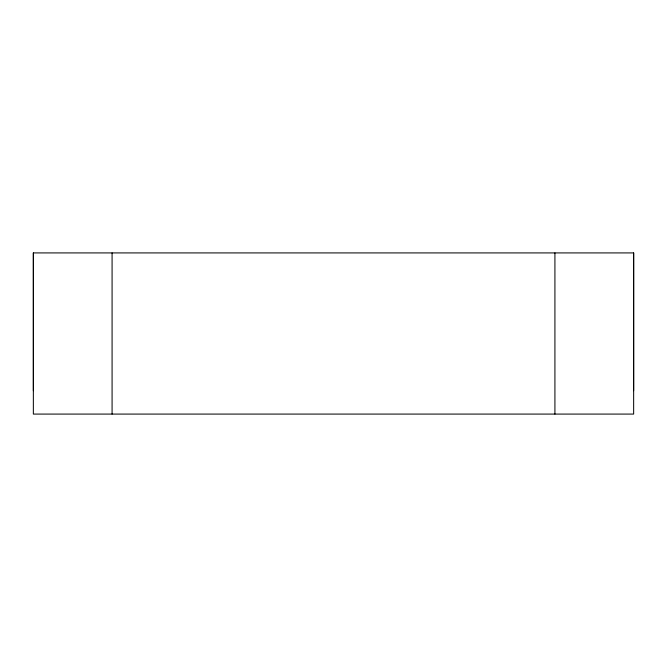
<?xml version="1.0" encoding="UTF-8"?>
<svg xmlns="http://www.w3.org/2000/svg" width="667" height="667" viewBox="0 0 667 667"><rect width="100%" height="100%" fill="white"/><g stroke="black" fill="none" stroke-linecap="round" stroke-linejoin="round"><path stroke-width="1" d="M33.35 390.695L33.35 252.918L633.65 252.918L633.65 414.082L33.35 414.082L33.35 252.918M633.65 390.695L633.65 252.918M554.919 252.918L554.919 414.082M112.081 252.918L112.081 414.082"/></g></svg>
